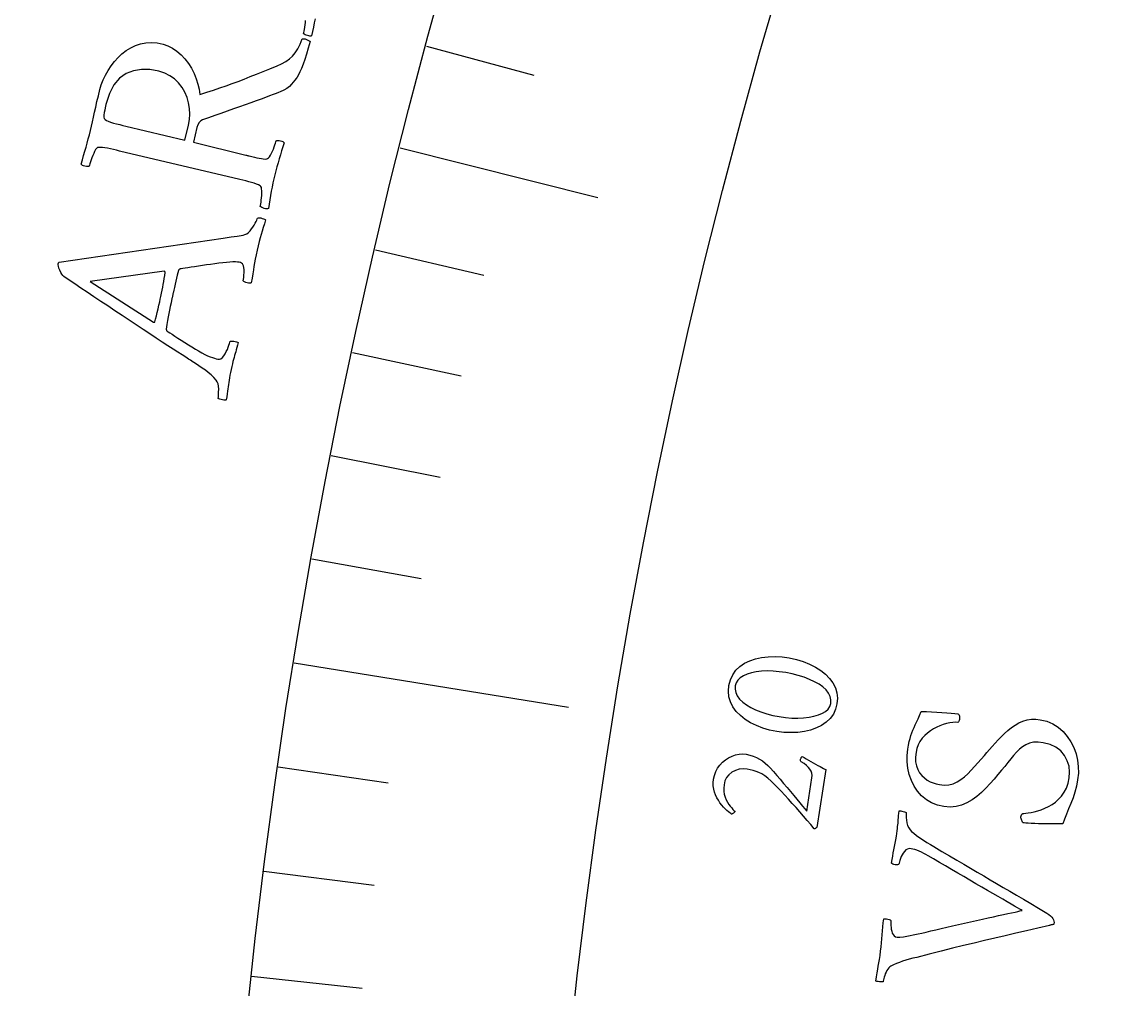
# Model space of a CAD drawing. Header units: millimetres. Extents: x -50 to 50, y -50 to 64.
# Drawn here: x -41 to -33.89, y 4.24 to 10.5 of the extents above; entities that cross this region are included whole.
import ezdxf

# ---------------------------------------------------------------- set-up
doc = ezdxf.new("R2010")
doc.units = ezdxf.units.MM
for name, color, linetype in [('ENGRAVE', 7, 'Continuous'), ('ENGRAVE_FINE', 8, 'Continuous'), ('TEXT', 5, 'Continuous')]:
    doc.layers.add(name, color=color, linetype=linetype)

msp = doc.modelspace()

# ---------------------------------------------------------------- linework, layer by layer
at = {"layer": 'ENGRAVE'}
for points in [[(-38.5519, 9.6856), (-37.2717, 9.364)], [(-39.2394, 6.3509), (-37.4625, 6.0633)]]:
    msp.add_lwpolyline(points, dxfattribs=at)
for radius in [49, 49, 47.6875, 45.25, 45.25, 43.325, 39.75, 39.75, 37.65]:
    msp.add_circle((0, 0), radius, dxfattribs=at)
at = {"layer": 'ENGRAVE_FINE'}
for points in [[(-38.3806, 10.3437), (-37.6854, 10.1564)], [(-38.7121, 9.0243), (-38.0109, 8.8609)], [(-38.8609, 8.36), (-38.157, 8.2086)], [(-38.9985, 7.6929), (-38.2921, 7.5535)], [(-39.1247, 7.0231), (-38.416, 6.8959)], [(-39.3426, 5.6764), (-38.63, 5.5735)], [(-39.4343, 4.9998), (-38.72, 4.9092)], [(-39.5144, 4.3214), (-38.7987, 4.2431)]]:
    msp.add_lwpolyline(points, dxfattribs=at)
at = {"layer": 'TEXT'}
msp.add_lwpolyline([(-39.1031, 10.522), (-39.1088, 10.4948), (-39.1145, 10.4674), (-39.1201, 10.4397), (-39.1256, 10.4118), (-39.1308, 10.4098), (-39.1372, 10.4092), (-39.1447, 10.41), (-39.1533, 10.4123), (-39.1616, 10.4153), (-39.1685, 10.4185), (-39.1738, 10.422), (-39.1775, 10.4256), (-39.1759, 10.4323), (-39.174, 10.4414), (-39.1719, 10.4529), (-39.1695, 10.4668), (-39.1673, 10.4818), (-39.1657, 10.4966), (-39.1649, 10.5113)], dxfattribs=at)
for points in [[(-40.4976, 10.0628), (-40.4884, 10.0941), (-40.4766, 10.1252), (-40.462, 10.1562), (-40.4448, 10.1869), (-40.4251, 10.2167), (-40.4035, 10.2445), (-40.3799, 10.2703), (-40.3542, 10.2943), (-40.3267, 10.3156), (-40.2974, 10.3335), (-40.2663, 10.348), (-40.2335, 10.3592), (-40.1992, 10.3662), (-40.1635, 10.3683), (-40.1265, 10.3656), (-40.0882, 10.3579), (-40.0565, 10.3473), (-40.0264, 10.3322), (-39.998, 10.3126), (-39.9713, 10.2887), (-39.9466, 10.2614), (-39.9244, 10.2321), (-39.9047, 10.2007), (-39.8874, 10.1672), (-39.8732, 10.1329), (-39.8623, 10.0988), (-39.8547, 10.0649), (-39.8506, 10.0313), (-39.8053, 10.0455), (-39.7618, 10.0596), (-39.72, 10.0736), (-39.68, 10.0875), (-39.6408, 10.1016), (-39.6016, 10.1162), (-39.5624, 10.1312), (-39.5232, 10.1466), (-39.483, 10.1627), (-39.4406, 10.1797), (-39.3962, 10.1976), (-39.3496, 10.2164), (-39.3201, 10.2299), (-39.2936, 10.245), (-39.2701, 10.2617), (-39.2497, 10.2801), (-39.2316, 10.3014), (-39.2151, 10.3269), (-39.2001, 10.3567), (-39.1868, 10.3906), (-39.1815, 10.3924), (-39.1749, 10.3924), (-39.1671, 10.3906), (-39.158, 10.3869), (-39.1493, 10.3828), (-39.1426, 10.3794), (-39.138, 10.3768), (-39.1354, 10.375), (-39.1472, 10.332), (-39.1588, 10.2929), (-39.1701, 10.2578), (-39.1813, 10.2268), (-39.192, 10.1998), (-39.202, 10.1769), (-39.2112, 10.1581), (-39.2198, 10.1434), (-39.2267, 10.1343), (-39.2351, 10.1237), (-39.245, 10.1115), (-39.2564, 10.0978), (-39.2701, 10.0837), (-39.2868, 10.0707), (-39.3067, 10.0587), (-39.3296, 10.0477), (-39.3405, 10.0433), (-39.3555, 10.0375), (-39.3745, 10.0303), (-39.3977, 10.0217), (-39.4242, 10.0119), (-39.4533, 10.0013), (-39.4852, 9.9899), (-39.5197, 9.9776), (-39.5562, 9.9647), (-39.5939, 9.9514), (-39.6328, 9.9375), (-39.6729, 9.9232), (-39.7134, 9.9088), (-39.7535, 9.8947), (-39.793, 9.881), (-39.8321, 9.8676), (-39.8442, 9.8609), (-39.8542, 9.8502), (-39.8623, 9.8356), (-39.8684, 9.817), (-39.8918, 9.7214), (-39.5524, 9.6387), (-39.5496, 9.638), (-39.5468, 9.6373), (-39.544, 9.6366), (-39.5412, 9.636), (-39.5384, 9.6353), (-39.5356, 9.6346), (-39.5328, 9.6339), (-39.53, 9.6332), (-39.5127, 9.6291), (-39.4961, 9.6252), (-39.4804, 9.6217), (-39.4654, 9.6185), (-39.4514, 9.6159), (-39.4386, 9.6141), (-39.4269, 9.6133), (-39.4163, 9.6134), (-39.411, 9.6155), (-39.4052, 9.6205), (-39.399, 9.6283), (-39.3923, 9.6389), (-39.3856, 9.6512), (-39.3794, 9.6642), (-39.3737, 9.6777), (-39.3684, 9.6919), (-39.3638, 9.7052), (-39.3602, 9.7163), (-39.3574, 9.7252), (-39.3556, 9.7319), (-39.3505, 9.7333), (-39.3442, 9.7337), (-39.3367, 9.7333), (-39.3279, 9.7319), (-39.3193, 9.7297), (-39.3123, 9.7268), (-39.3071, 9.7233), (-39.3034, 9.719), (-39.312, 9.692), (-39.3203, 9.6656), (-39.3283, 9.6397), (-39.3361, 9.6144), (-39.3435, 9.5891), (-39.3507, 9.5633), (-39.3576, 9.5372), (-39.3642, 9.5106), (-39.3703, 9.4845), (-39.3761, 9.4582), (-39.3816, 9.4315), (-39.3868, 9.4044), (-39.3917, 9.3772), (-39.3966, 9.3496), (-39.4014, 9.3218), (-39.4061, 9.2937), (-39.4113, 9.2915), (-39.4177, 9.2908), (-39.4252, 9.2914), (-39.4338, 9.2934), (-39.4423, 9.2962), (-39.4492, 9.2992), (-39.4546, 9.3025), (-39.4585, 9.306), (-39.457, 9.3128), (-39.4554, 9.3219), (-39.4536, 9.3335), (-39.4516, 9.3475), (-39.4498, 9.3625), (-39.4487, 9.3774), (-39.4482, 9.392), (-39.4484, 9.4064), (-39.4495, 9.4192), (-39.4515, 9.429), (-39.4544, 9.4356), (-39.4584, 9.4392), (-39.4696, 9.4454), (-39.4827, 9.4511), (-39.4975, 9.4565), (-39.5143, 9.4614), (-39.5322, 9.4661), (-39.5509, 9.4709), (-39.5704, 9.4758), (-39.5906, 9.4806), (-40.3694, 9.6651), (-40.3896, 9.6699), (-40.4093, 9.6745), (-40.4285, 9.6787), (-40.4471, 9.6827), (-40.4646, 9.686), (-40.4806, 9.688), (-40.495, 9.6887), (-40.5079, 9.6882), (-40.5138, 9.6869), (-40.5197, 9.6823), (-40.5257, 9.6742), (-40.5318, 9.6627), (-40.5377, 9.6494), (-40.5434, 9.6358), (-40.5487, 9.6219), (-40.5537, 9.6076), (-40.5582, 9.5943), (-40.5618, 9.5831), (-40.5644, 9.5741), (-40.5662, 9.5673), (-40.5713, 9.5658), (-40.5776, 9.5652), (-40.5851, 9.5655), (-40.594, 9.5668), (-40.6026, 9.5689), (-40.6096, 9.5717), (-40.6149, 9.5753), (-40.6185, 9.5796), (-40.6108, 9.6078), (-40.6031, 9.6357), (-40.5953, 9.6631), (-40.5874, 9.6901), (-40.5797, 9.7169), (-40.5723, 9.7437), (-40.5654, 9.7705), (-40.5587, 9.7972), (-40.552, 9.8253), (-40.5453, 9.8547), (-40.5385, 9.8851), (-40.5316, 9.9167), (-40.5244, 9.9499), (-40.5163, 9.9853), (-40.5074, 10.0229), (-40.4976, 10.0628)], [(-40.1154, 10.1822), (-40.1732, 10.1925), (-40.2279, 10.1934), (-40.2792, 10.1847), (-40.3272, 10.1664), (-40.3702, 10.1366), (-40.4064, 10.0933), (-40.4358, 10.0365), (-40.4582, 9.9662), (-40.4605, 9.9565), (-40.4631, 9.9445), (-40.466, 9.9301), (-40.4692, 9.9135), (-40.4714, 9.8973), (-40.4713, 9.8845), (-40.469, 9.8751), (-40.4643, 9.869), (-40.4552, 9.8632), (-40.4431, 9.8575), (-40.4279, 9.852), (-40.4095, 9.8465), (-40.3895, 9.8412), (-40.3693, 9.836), (-40.349, 9.8309), (-40.3286, 9.8258), (-39.9477, 9.735), (-39.9238, 9.8326), (-39.9172, 9.8683), (-39.9147, 9.9042), (-39.9166, 9.9404), (-39.9227, 9.9767), (-39.9329, 10.0121), (-39.947, 10.0454), (-39.9651, 10.0766), (-39.9872, 10.1057), (-40.0133, 10.1315), (-40.0433, 10.1529), (-40.0774, 10.1698), (-40.1154, 10.1822)], [(-39.8994, 8.3025), (-39.902, 8.3042), (-39.91, 8.3094), (-39.9232, 8.3179), (-39.9417, 8.3299), (-39.9647, 8.3448), (-39.9916, 8.3621), (-40.0222, 8.3818), (-40.0566, 8.404), (-40.0939, 8.4281), (-40.1332, 8.4538), (-40.1744, 8.481), (-40.2177, 8.5098), (-40.2623, 8.5396), (-40.3075, 8.5696), (-40.3534, 8.6), (-40.4, 8.6307), (-40.4464, 8.6613), (-40.4918, 8.6914), (-40.5362, 8.7209), (-40.5796, 8.7499), (-40.6212, 8.7777), (-40.6602, 8.804), (-40.6966, 8.8286), (-40.7304, 8.8515), (-40.737, 8.8581), (-40.7437, 8.8672), (-40.7503, 8.8786), (-40.7568, 8.8923), (-40.7624, 8.9063), (-40.7659, 8.9182), (-40.7675, 8.928), (-40.767, 8.9357), (-40.7666, 8.9374), (-40.7661, 8.9388), (-40.7656, 8.9397), (-40.765, 8.9403), (-40.7643, 8.9408), (-40.7635, 8.9417), (-40.7624, 8.9429), (-40.7612, 8.9445), (-39.6992, 9.1013), (-39.6468, 9.1085), (-39.6076, 9.1141), (-39.5816, 9.118), (-39.5688, 9.1203), (-39.5575, 9.1238), (-39.5464, 9.1296), (-39.5355, 9.1378), (-39.5249, 9.1484), (-39.5148, 9.1602), (-39.5058, 9.1723), (-39.4978, 9.1846), (-39.4909, 9.1972), (-39.4851, 9.2088), (-39.4808, 9.2181), (-39.4779, 9.2252), (-39.4763, 9.23), (-39.4703, 9.2319), (-39.4632, 9.2323), (-39.4551, 9.2313), (-39.446, 9.2288), (-39.4374, 9.2258), (-39.4308, 9.2233), (-39.4262, 9.2212), (-39.4235, 9.2196), (-39.4315, 9.1939), (-39.4389, 9.1695), (-39.4459, 9.1464), (-39.4525, 9.1248), (-39.4589, 9.1027), (-39.4654, 9.0784), (-39.472, 9.052), (-39.4787, 9.0234), (-39.4855, 8.9932), (-39.4912, 8.9655), (-39.496, 8.9405), (-39.4998, 8.918), (-39.5033, 8.8954), (-39.5073, 8.8702), (-39.5118, 8.8422), (-39.5167, 8.8116), (-39.5219, 8.8094), (-39.5282, 8.8086), (-39.5357, 8.8091), (-39.5444, 8.811), (-39.5529, 8.8138), (-39.5598, 8.8171), (-39.5651, 8.8209), (-39.5688, 8.8252), (-39.5671, 8.8348), (-39.5656, 8.8469), (-39.5645, 8.8615), (-39.5637, 8.8787), (-39.5636, 8.8958), (-39.5647, 8.9102), (-39.5671, 8.9219), (-39.5706, 8.931), (-39.5743, 8.9353), (-39.5796, 8.9389), (-39.5866, 8.942), (-39.5951, 8.9444), (-39.6052, 8.9459), (-39.6185, 8.9465), (-39.6351, 8.9463), (-39.655, 8.9452), (-39.6772, 8.9434), (-39.7009, 8.9411), (-39.7261, 8.9382), (-39.7527, 8.9348), (-39.7799, 8.9311), (-39.8068, 8.9273), (-39.8333, 8.9235), (-39.8594, 8.9195), (-39.8843, 8.9156), (-39.9068, 8.9121), (-39.927, 8.9089), (-39.945, 8.9061), (-39.9597, 8.9038), (-39.9702, 8.9021), (-39.9765, 8.9011), (-39.9786, 8.9008), (-39.9789, 8.9006), (-39.9798, 8.9001), (-39.9812, 8.8992), (-39.9832, 8.8979), (-39.9853, 8.8964), (-39.9869, 8.8948), (-39.988, 8.893), (-39.9886, 8.8912), (-39.9928, 8.8765), (-39.997, 8.86), (-40.0014, 8.8419), (-40.0059, 8.8221), (-40.0104, 8.8018), (-40.0147, 8.7821), (-40.0188, 8.7632), (-40.0228, 8.745), (-40.0239, 8.7403), (-40.0249, 8.7356), (-40.0259, 8.7309), (-40.0269, 8.7262), (-40.0279, 8.7216), (-40.0289, 8.7173), (-40.0298, 8.7131), (-40.0306, 8.7093), (-40.0365, 8.6821), (-40.0417, 8.657), (-40.0464, 8.634), (-40.0504, 8.6131), (-40.0543, 8.5918), (-40.0585, 8.5676), (-40.0629, 8.5405), (-40.0675, 8.5105), (-40.0675, 8.5094), (-40.0673, 8.508), (-40.0667, 8.5063), (-40.0658, 8.5042), (-40.065, 8.5023), (-40.0643, 8.501), (-40.064, 8.5001), (-40.0638, 8.4999), (-40.0617, 8.4985), (-40.0552, 8.4943), (-40.0444, 8.4874), (-40.0293, 8.4778), (-40.0112, 8.4662), (-39.9915, 8.4536), (-39.9702, 8.4399), (-39.9472, 8.4251), (-39.9238, 8.4102), (-39.9011, 8.3961), (-39.8791, 8.3827), (-39.8578, 8.3701), (-39.8369, 8.3577), (-39.8175, 8.3472), (-39.7997, 8.3387), (-39.7834, 8.332), (-39.7687, 8.3268), (-39.7555, 8.3225), (-39.7438, 8.3192), (-39.7337, 8.3167), (-39.7235, 8.3165), (-39.7136, 8.3201), (-39.704, 8.3275), (-39.6947, 8.3388), (-39.6861, 8.3522), (-39.6784, 8.366), (-39.6718, 8.3803), (-39.6662, 8.3951), (-39.6616, 8.4086), (-39.6581, 8.4194), (-39.6557, 8.4273), (-39.6543, 8.4325), (-39.6511, 8.4336), (-39.6459, 8.4341), (-39.6387, 8.4339), (-39.6297, 8.4331), (-39.6203, 8.4317), (-39.6124, 8.4299), (-39.606, 8.4276), (-39.601, 8.425), (-39.6055, 8.4082), (-39.6098, 8.3926), (-39.6138, 8.3783), (-39.6175, 8.3653), (-39.6211, 8.3529), (-39.6247, 8.3406), (-39.6283, 8.3282), (-39.6319, 8.3158), (-39.6355, 8.3024), (-39.6394, 8.287), (-39.6434, 8.2696), (-39.6476, 8.2501), (-39.6515, 8.2304), (-39.6549, 8.2123), (-39.6577, 8.1957), (-39.66, 8.1808), (-39.6619, 8.1666), (-39.6638, 8.1524), (-39.6658, 8.1383), (-39.6677, 8.1241), (-39.6698, 8.109), (-39.6723, 8.092), (-39.6752, 8.0732), (-39.6784, 8.0525), (-39.6816, 8.0515), (-39.6867, 8.0513), (-39.6937, 8.052), (-39.7027, 8.0535), (-39.7118, 8.0556), (-39.7196, 8.058), (-39.726, 8.0605), (-39.7311, 8.0632), (-39.7296, 8.0732), (-39.7286, 8.0863), (-39.728, 8.1025), (-39.7279, 8.1218), (-39.729, 8.1412), (-39.7321, 8.1575), (-39.7372, 8.1706), (-39.7443, 8.1807), (-39.7599, 8.1979), (-39.7768, 8.2144), (-39.7949, 8.23), (-39.8143, 8.2448), (-39.8347, 8.2592), (-39.8556, 8.2736), (-39.8772, 8.2881), (-39.8994, 8.3025)], [(-40.5603, 8.8205), (-40.1501, 8.5556), (-40.1498, 8.5556), (-40.1491, 8.5557), (-40.1479, 8.5557), (-40.1461, 8.5558), (-40.1444, 8.556), (-40.1431, 8.5564), (-40.1422, 8.557), (-40.1418, 8.5578), (-40.1369, 8.5764), (-40.1317, 8.5968), (-40.1263, 8.619), (-40.1206, 8.643), (-40.115, 8.6666), (-40.1101, 8.6878), (-40.1059, 8.7066), (-40.1023, 8.7229), (-40.0978, 8.7441), (-40.0938, 8.7642), (-40.0902, 8.7833), (-40.0871, 8.8015), (-40.0841, 8.8195), (-40.0809, 8.8384), (-40.0776, 8.8581), (-40.074, 8.8786), (-40.0739, 8.8803), (-40.0745, 8.8819), (-40.0757, 8.8832), (-40.0777, 8.8843), (-40.0796, 8.8852), (-40.081, 8.8858), (-40.0819, 8.8862), (-40.0821, 8.8863)], [(-36.4223, 6.2033), (-36.4129, 6.2402), (-36.398, 6.273), (-36.3777, 6.3017), (-36.3518, 6.3264), (-36.3216, 6.347), (-36.2879, 6.3636), (-36.2508, 6.3763), (-36.2103, 6.385), (-36.1675, 6.3898), (-36.1234, 6.3908), (-36.0781, 6.3881), (-36.0315, 6.3816), (-35.9855, 6.3717), (-35.942, 6.3586), (-35.901, 6.3424), (-35.8624, 6.323), (-35.8273, 6.3009), (-35.7967, 6.2764), (-35.7704, 6.2495), (-35.7486, 6.2202), (-35.7322, 6.1888), (-35.7224, 6.1557), (-35.7191, 6.1208), (-35.7222, 6.0841), (-35.7312, 6.0493), (-35.7458, 6.018), (-35.7661, 5.9903), (-35.7919, 5.966), (-35.8223, 5.9452), (-35.856, 5.9283), (-35.8931, 5.915), (-35.9335, 5.9055), (-35.9763, 5.8998), (-36.0204, 5.8979), (-36.0659, 5.8998), (-36.1126, 5.9056), (-36.1587, 5.915), (-36.2024, 5.9275), (-36.2436, 5.9433), (-36.2823, 5.9623), (-36.3176, 5.9842), (-36.3483, 6.0087), (-36.3746, 6.0358), (-36.3963, 6.0655), (-36.4125, 6.0974), (-36.4222, 6.131), (-36.4255, 6.1663), (-36.4223, 6.2033)], [(-36.3813, 6.2021), (-36.3824, 6.1794), (-36.3781, 6.1574), (-36.3683, 6.1361), (-36.353, 6.1156), (-36.3329, 6.0962), (-36.309, 6.078), (-36.2813, 6.0612), (-36.2496, 6.0457), (-36.2149, 6.0318), (-36.1778, 6.0199), (-36.1384, 6.0099), (-36.0967, 6.0018), (-36.0551, 5.996), (-36.0148, 5.9928), (-35.9759, 5.992), (-35.9384, 5.9938), (-35.9032, 5.9979), (-35.8712, 6.0042), (-35.8426, 6.0126), (-35.8172, 6.0232), (-35.7961, 6.0359), (-35.78, 6.0507), (-35.769, 6.0675), (-35.763, 6.0864), (-35.7618, 6.1102), (-35.7663, 6.1329), (-35.7765, 6.1544), (-35.7926, 6.1748), (-35.8135, 6.1939), (-35.8383, 6.2117), (-35.8671, 6.2281), (-35.8999, 6.2431), (-35.9356, 6.2566), (-35.9732, 6.2683), (-36.0126, 6.2783), (-36.0539, 6.2866), (-36.0959, 6.2928), (-36.136, 6.2964), (-36.1744, 6.2975), (-36.211, 6.2961), (-36.2451, 6.2922), (-36.2761, 6.286), (-36.3038, 6.2775), (-36.3284, 6.2666), (-36.3489, 6.2536), (-36.3646, 6.2385), (-36.3754, 6.2213), (-36.3813, 6.2021)], [(-35.2633, 5.7918), (-35.2588, 5.8171), (-35.2539, 5.84), (-35.2486, 5.8606), (-35.2429, 5.8788), (-35.2368, 5.8959), (-35.2301, 5.9131), (-35.2228, 5.9304), (-35.215, 5.9479), (-35.2065, 5.9664), (-35.1972, 5.9872), (-35.1871, 6.0101), (-35.1761, 6.0351), (-35.1433, 6.0345), (-35.1101, 6.0332), (-35.0764, 6.0313), (-35.0423, 6.0288), (-35.0102, 6.026), (-34.9824, 6.0235), (-34.959, 6.0211), (-34.94, 6.019), (-34.9361, 6.0182), (-34.9331, 6.0156), (-34.9309, 6.0112), (-34.9296, 6.005), (-34.9288, 5.9982), (-34.9285, 5.9922), (-34.9286, 5.9869), (-34.9292, 5.9823), (-34.9305, 5.9768), (-34.9326, 5.972), (-34.9355, 5.968), (-34.939, 5.9648), (-34.9551, 5.9649), (-34.9727, 5.9636), (-34.9919, 5.9608), (-35.0126, 5.9564), (-35.034, 5.9505), (-35.0553, 5.9429), (-35.0764, 5.9337), (-35.0973, 5.9227), (-35.1175, 5.9101), (-35.1364, 5.8956), (-35.154, 5.8794), (-35.1703, 5.8614), (-35.1845, 5.8416), (-35.1958, 5.8199), (-35.2044, 5.7963), (-35.2101, 5.7708), (-35.2137, 5.7382), (-35.213, 5.7087), (-35.2082, 5.6822), (-35.1992, 5.6587), (-35.187, 5.6381), (-35.1728, 5.62), (-35.1564, 5.6044), (-35.1379, 5.5913), (-35.1183, 5.5805), (-35.0986, 5.5719), (-35.0787, 5.5655), (-35.0587, 5.5612), (-35.0271, 5.5584), (-34.9975, 5.5604), (-34.97, 5.5672), (-34.9444, 5.5787), (-34.9204, 5.5938), (-34.8972, 5.6115), (-34.8748, 5.6316), (-34.8534, 5.6543), (-34.8322, 5.6782), (-34.8108, 5.7021), (-34.7892, 5.7261), (-34.7673, 5.7501), (-34.751, 5.7688), (-34.7339, 5.7883), (-34.716, 5.8088), (-34.6973, 5.8302), (-34.6778, 5.8517), (-34.6575, 5.8727), (-34.6364, 5.8931), (-34.6146, 5.9129), (-34.5918, 5.9312), (-34.5681, 5.9472), (-34.5434, 5.9608), (-34.5176, 5.9721), (-34.4909, 5.9803), (-34.4632, 5.9846), (-34.4346, 5.9851), (-34.4051, 5.9818), (-34.3627, 5.9713), (-34.324, 5.9551), (-34.2889, 5.9332), (-34.2575, 5.9057), (-34.2301, 5.874), (-34.2071, 5.8394), (-34.1883, 5.802), (-34.1738, 5.7618), (-34.164, 5.72), (-34.1589, 5.6778), (-34.1587, 5.6353), (-34.1634, 5.5924), (-34.1711, 5.5524), (-34.1809, 5.5135), (-34.1929, 5.4757), (-34.207, 5.4389), (-34.2216, 5.4035), (-34.235, 5.37), (-34.2473, 5.3383), (-34.2583, 5.3084), (-34.2838, 5.3074), (-34.31, 5.3068), (-34.337, 5.3067), (-34.3648, 5.307), (-34.3921, 5.3076), (-34.4177, 5.3083), (-34.4416, 5.3092), (-34.4637, 5.3103), (-34.4829, 5.3114), (-34.4981, 5.3124), (-34.5092, 5.3133), (-34.5162, 5.3141), (-34.5196, 5.3191), (-34.5226, 5.3243), (-34.5252, 5.3298), (-34.5275, 5.3356), (-34.5292, 5.3414), (-34.5302, 5.3473), (-34.5304, 5.3532), (-34.5298, 5.359), (-34.5278, 5.3657), (-34.5242, 5.3706), (-34.5189, 5.3737), (-34.5119, 5.3751), (-34.4986, 5.3763), (-34.4829, 5.3785), (-34.4648, 5.3817), (-34.4442, 5.3859), (-34.4222, 5.3916), (-34.3995, 5.399), (-34.3763, 5.4083), (-34.3524, 5.4193), (-34.3289, 5.4326), (-34.3069, 5.4484), (-34.2862, 5.4667), (-34.267, 5.4876), (-34.25, 5.5115), (-34.2362, 5.539), (-34.2255, 5.5701), (-34.218, 5.6048), (-34.2151, 5.6431), (-34.2191, 5.6799), (-34.2301, 5.7154), (-34.248, 5.7495), (-34.2727, 5.7798), (-34.3039, 5.8038), (-34.3417, 5.8214), (-34.386, 5.8327), (-34.4187, 5.8362), (-34.4483, 5.8353), (-34.4747, 5.8298), (-34.4981, 5.8199), (-34.5195, 5.8064), (-34.54, 5.7904), (-34.5596, 5.7718), (-34.5784, 5.7507), (-34.597, 5.7279), (-34.6161, 5.7042), (-34.6358, 5.6796), (-34.6561, 5.6541), (-34.68, 5.6259), (-34.705, 5.5972), (-34.7309, 5.5681), (-34.7579, 5.5386), (-34.7861, 5.5103), (-34.8159, 5.4849), (-34.8473, 5.4624), (-34.8801, 5.4428), (-34.9147, 5.4278), (-34.9512, 5.4188), (-34.9894, 5.4159), (-35.0295, 5.4192), (-35.0712, 5.4286), (-35.1091, 5.4435), (-35.1432, 5.4638), (-35.1737, 5.4895), (-35.2001, 5.5195), (-35.2223, 5.5524), (-35.2403, 5.5883), (-35.254, 5.6272), (-35.2632, 5.6678), (-35.2679, 5.7088), (-35.2679, 5.7501), (-35.2633, 5.7918)], [(-35.9488, 5.744), (-35.9359, 5.7362), (-35.9221, 5.7281), (-35.9074, 5.7197), (-35.8918, 5.711), (-35.8761, 5.7024), (-35.8609, 5.6941), (-35.8463, 5.6862), (-35.8323, 5.6788), (-35.8197, 5.6721), (-35.8094, 5.6666), (-35.8013, 5.6623), (-35.7954, 5.6593), (-35.8527, 5.2842), (-35.8542, 5.2827), (-35.8561, 5.2812), (-35.8584, 5.2796), (-35.861, 5.2781), (-35.8637, 5.2767), (-35.866, 5.2758), (-35.8681, 5.2754), (-35.87, 5.2754), (-35.8925, 5.3022), (-35.9156, 5.3293), (-35.9392, 5.3568), (-35.9633, 5.3848), (-35.9876, 5.4126), (-36.0118, 5.4399), (-36.0359, 5.4667), (-36.06, 5.4929), (-36.0836, 5.518), (-36.1063, 5.5415), (-36.1281, 5.5632), (-36.149, 5.5833), (-36.1704, 5.6022), (-36.1907, 5.618), (-36.21, 5.6305), (-36.2282, 5.6397), (-36.2461, 5.6468), (-36.2647, 5.6528), (-36.2839, 5.6576), (-36.3037, 5.6613), (-36.3308, 5.6633), (-36.3563, 5.6607), (-36.3803, 5.6534), (-36.4027, 5.6415), (-36.4221, 5.6257), (-36.4372, 5.6068), (-36.4478, 5.5849), (-36.4541, 5.5599), (-36.4562, 5.5384), (-36.4556, 5.5179), (-36.4525, 5.4986), (-36.4467, 5.4802), (-36.4394, 5.4632), (-36.4314, 5.4476), (-36.4227, 5.4336), (-36.4134, 5.421), (-36.4043, 5.4102), (-36.3963, 5.4012), (-36.3895, 5.3941), (-36.3839, 5.389), (-36.3848, 5.3856), (-36.3867, 5.3823), (-36.3895, 5.3791), (-36.3932, 5.376), (-36.3971, 5.3733), (-36.4003, 5.3714), (-36.4029, 5.3704), (-36.4049, 5.3702), (-36.4105, 5.3735), (-36.4175, 5.3785), (-36.4261, 5.3853), (-36.4362, 5.3939), (-36.4471, 5.404), (-36.4581, 5.4157), (-36.4691, 5.4289), (-36.4802, 5.4437), (-36.4907, 5.4597), (-36.5001, 5.4766), (-36.5083, 5.4944), (-36.5154, 5.5131), (-36.5207, 5.5327), (-36.5235, 5.553), (-36.5239, 5.574), (-36.5217, 5.5957), (-36.5161, 5.6214), (-36.5074, 5.6454), (-36.4955, 5.6677), (-36.4806, 5.6883), (-36.4633, 5.7067), (-36.4445, 5.7226), (-36.4241, 5.7358), (-36.4023, 5.7465), (-36.3795, 5.7543), (-36.3566, 5.7588), (-36.3335, 5.76), (-36.3102, 5.7579), (-36.2873, 5.7532), (-36.2654, 5.7465), (-36.2446, 5.7378), (-36.2247, 5.7271), (-36.2059, 5.7148), (-36.188, 5.701), (-36.171, 5.6857), (-36.155, 5.6691), (-36.1343, 5.6458), (-36.1129, 5.6214), (-36.0909, 5.5958), (-36.0683, 5.5691), (-36.0458, 5.5422), (-36.0239, 5.5161), (-36.0028, 5.4908), (-35.9824, 5.4663), (-35.9634, 5.4434), (-35.9463, 5.4229), (-35.9312, 5.4049), (-35.9181, 5.3894), (-35.8851, 5.6051), (-35.8839, 5.6207), (-35.8856, 5.6352), (-35.8901, 5.6487), (-35.8974, 5.6612), (-35.9075, 5.6731), (-35.9203, 5.6852), (-35.9359, 5.6973), (-35.9543, 5.7095), (-35.957, 5.7116), (-35.9587, 5.7145), (-35.9594, 5.7182), (-35.9591, 5.7228), (-35.9586, 5.7248), (-35.9578, 5.7272), (-35.9566, 5.7301), (-35.9551, 5.7336), (-35.9534, 5.7371), (-35.9518, 5.7399), (-35.9503, 5.7423), (-35.9488, 5.744)], [(-35.4399, 4.4827), (-35.4366, 4.51), (-35.4336, 4.5369), (-35.431, 4.5634), (-35.4288, 4.5895), (-35.4266, 4.6153), (-35.4244, 4.6408), (-35.4221, 4.6662), (-35.4197, 4.6913), (-35.4154, 4.6922), (-35.4095, 4.6923), (-35.4022, 4.6918), (-35.3933, 4.6904), (-35.3849, 4.6886), (-35.3787, 4.6865), (-35.3748, 4.6842), (-35.3732, 4.6816), (-35.3735, 4.677), (-35.3736, 4.6701), (-35.3735, 4.6609), (-35.3731, 4.6494), (-35.3722, 4.6368), (-35.3704, 4.6244), (-35.3678, 4.6122), (-35.3642, 4.6003), (-35.3592, 4.5897), (-35.3523, 4.5817), (-35.3434, 4.5763), (-35.3326, 4.5735), (-35.3154, 4.5733), (-35.2905, 4.5759), (-35.258, 4.5815), (-35.2178, 4.5899), (-35.1968, 4.5947), (-35.1727, 4.6003), (-35.1453, 4.6066), (-35.1148, 4.6137), (-35.0818, 4.6213), (-35.0472, 4.6292), (-35.0109, 4.6374), (-34.973, 4.6459), (-34.9343, 4.6546), (-34.8955, 4.6634), (-34.8567, 4.6722), (-34.8179, 4.6811), (-34.7799, 4.6899), (-34.7434, 4.6981), (-34.7085, 4.7059), (-34.6752, 4.7133), (-34.6441, 4.72), (-34.6159, 4.7261), (-34.5908, 4.7316), (-34.5686, 4.7363), (-34.5503, 4.7403), (-34.5367, 4.7432), (-34.5278, 4.7453), (-34.5236, 4.7464), (-34.529, 4.7498), (-34.5388, 4.7557), (-34.5531, 4.7642), (-34.5718, 4.7752), (-34.5942, 4.7882), (-34.6195, 4.8029), (-34.6476, 4.8192), (-34.6786, 4.837), (-34.7119, 4.8562), (-34.7469, 4.8764), (-34.7835, 4.8976), (-34.8218, 4.9198), (-34.8611, 4.9426), (-34.9006, 4.9656), (-34.9404, 4.9889), (-34.9806, 5.0123), (-35.0202, 5.0354), (-35.0587, 5.0579), (-35.096, 5.0797), (-35.132, 5.1009), (-35.1457, 5.1087), (-35.1598, 5.1162), (-35.1743, 5.1233), (-35.1894, 5.1301), (-35.2041, 5.1361), (-35.2178, 5.1408), (-35.2303, 5.1442), (-35.2418, 5.1464), (-35.2546, 5.1468), (-35.2661, 5.1441), (-35.2763, 5.1382), (-35.2854, 5.1292), (-35.2932, 5.1184), (-35.3001, 5.1069), (-35.306, 5.0949), (-35.311, 5.0823), (-35.3149, 5.0704), (-35.318, 5.0604), (-35.3201, 5.0523), (-35.3213, 5.0462), (-35.3244, 5.0436), (-35.3293, 5.0421), (-35.3362, 5.0418), (-35.3449, 5.0426), (-35.3537, 5.0443), (-35.3608, 5.0466), (-35.3662, 5.0496), (-35.3699, 5.0532), (-35.3657, 5.0759), (-35.3615, 5.0979), (-35.3573, 5.1193), (-35.3531, 5.14), (-35.349, 5.1607), (-35.345, 5.1821), (-35.3413, 5.2042), (-35.3378, 5.2269), (-35.3351, 5.2456), (-35.3327, 5.2623), (-35.3308, 5.2769), (-35.3293, 5.2896), (-35.3281, 5.3011), (-35.3269, 5.3126), (-35.3259, 5.324), (-35.325, 5.3353), (-35.3241, 5.3472), (-35.3229, 5.3604), (-35.3216, 5.3748), (-35.32, 5.3906), (-35.3156, 5.3913), (-35.3097, 5.3912), (-35.3021, 5.3901), (-35.293, 5.3882), (-35.2844, 5.3859), (-35.2783, 5.3838), (-35.2747, 5.3818), (-35.2737, 5.38), (-35.2742, 5.3731), (-35.2742, 5.3628), (-35.2736, 5.349), (-35.2725, 5.3317), (-35.2699, 5.3135), (-35.2649, 5.2967), (-35.2575, 5.2815), (-35.2478, 5.2678), (-35.2385, 5.2579), (-35.2251, 5.2463), (-35.2076, 5.2328), (-35.1859, 5.2176), (-35.1624, 5.2018), (-35.1393, 5.1869), (-35.1166, 5.1729), (-35.0943, 5.1597), (-35.0427, 5.1291), (-34.9931, 5.1), (-34.9457, 5.0721), (-34.9005, 5.0457), (-34.8567, 5.02), (-34.8137, 4.9948), (-34.7715, 4.9699), (-34.7301, 4.9455), (-34.6886, 4.921), (-34.6464, 4.8961), (-34.6034, 4.8708), (-34.5595, 4.8452), (-34.5141, 4.8185), (-34.4663, 4.7904), (-34.4161, 4.7607), (-34.3636, 4.7294), (-34.3498, 4.7206), (-34.3386, 4.7118), (-34.33, 4.703), (-34.3239, 4.6943), (-34.3199, 4.6857), (-34.3173, 4.6771), (-34.3162, 4.6687), (-34.3166, 4.6603), (-34.3176, 4.658), (-34.32, 4.6561), (-34.3236, 4.6546), (-34.3287, 4.6535), (-34.334, 4.6525), (-34.3385, 4.6514), (-34.3424, 4.6502), (-34.3455, 4.649), (-34.4209, 4.6316), (-34.4938, 4.6148), (-34.5642, 4.5985), (-34.632, 4.5827), (-34.6988, 4.5671), (-34.7662, 4.5512), (-34.8341, 4.5351), (-34.9026, 4.5187), (-34.9731, 4.5016), (-35.0472, 4.4833), (-35.1248, 4.4636), (-35.206, 4.4427), (-35.2309, 4.4364), (-35.2545, 4.43), (-35.2769, 4.4235), (-35.2979, 4.417), (-35.318, 4.4101), (-35.3373, 4.4025), (-35.3558, 4.3943), (-35.3735, 4.3855), (-35.3806, 4.3812), (-35.3872, 4.375), (-35.3934, 4.3671), (-35.3992, 4.3573), (-35.4045, 4.3467), (-35.4091, 4.3361), (-35.413, 4.3256), (-35.4163, 4.315), (-35.419, 4.3052), (-35.4211, 4.2967), (-35.4226, 4.2895), (-35.4235, 4.2837), (-35.4251, 4.2831), (-35.4294, 4.2831), (-35.4365, 4.2836), (-35.4464, 4.2847), (-35.4565, 4.286), (-35.4638, 4.2873), (-35.4686, 4.2884), (-35.4706, 4.2894), (-35.4663, 4.3173), (-35.4622, 4.3426), (-35.4583, 4.3655), (-35.4545, 4.386), (-35.4509, 4.4064), (-35.4472, 4.4293), (-35.4436, 4.4547), (-35.4399, 4.4827)]]:
    msp.add_lwpolyline(points, close=True, dxfattribs=at)

doc.saveas('drawing.dxf')
